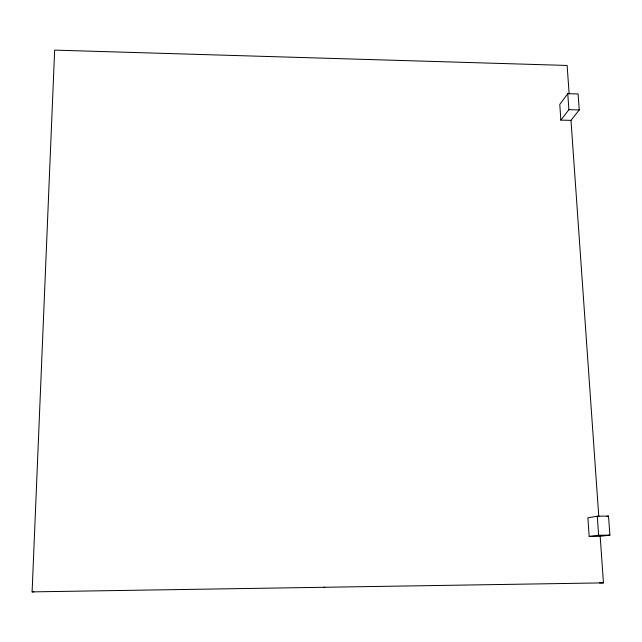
<?xml version="1.0" encoding="UTF-8"?>
<svg xmlns="http://www.w3.org/2000/svg" width="642" height="642" viewBox="0 0 642 642"><rect width="100%" height="100%" fill="white"/><g stroke="black" fill="none" stroke-linecap="round" stroke-linejoin="round"><path stroke-width="0.96" d="M600.174 536.303L609.9 535.131L608.528 516.088L597.293 516.2L587.895 517.821L589.163 536.431L600.174 536.303L603.44 582.88L32.1 591.876L54.65 50.124L567.135 65.452L569.133 93.909M567.769 93.676L559.792 104.429L560.859 120.118L570.987 120.367L579.244 109.942L578.089 93.957L567.769 93.676L568.892 109.678L560.859 120.118M606.594 516.409L608.528 516.088M589.163 536.431L598.625 535.268L609.9 535.131M32.1 591.876L33.825 591.796M599.612 582.888L603.44 582.88M568.892 109.678L579.244 109.942M323.624 587.229L324.804 587.261M570.987 120.367L598.801 516.714M597.293 516.2L598.625 535.268"/></g></svg>
